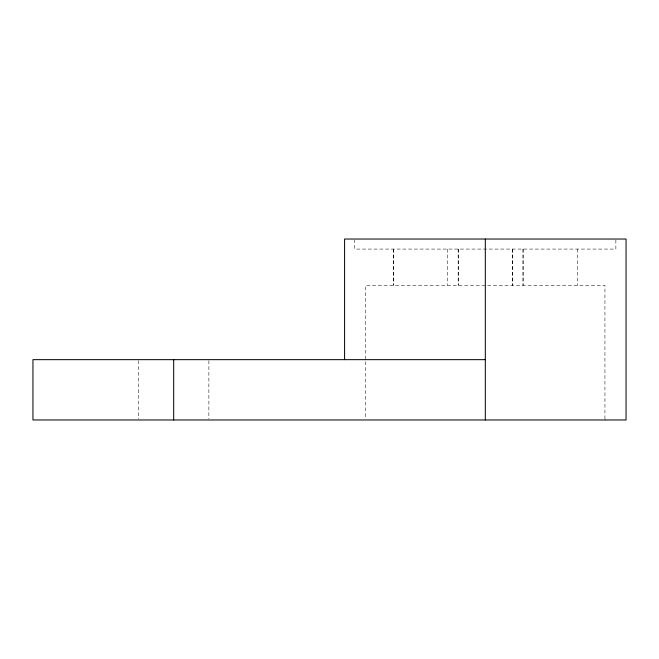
<?xml version="1.0" encoding="UTF-8"?>
<svg xmlns="http://www.w3.org/2000/svg" width="659" height="659" viewBox="0 0 659 659"><rect width="100%" height="100%" fill="white"/><g stroke="black" fill="none" stroke-linecap="round" stroke-linejoin="round"><path stroke-width="0.49" stroke-dasharray="3.29 2.47" d="M615.868 240.033L615.868 249.077L354.764 249.077L354.764 240.033M604.937 418.943L604.937 285.273L365.687 285.273L365.687 418.943M577.391 249.077L577.292 285.273M523.106 249.077L523.106 285.273M523.007 249.077L523.007 285.273M512.372 249.077L512.372 285.273M512.274 249.077L512.274 285.273M458.252 249.077L458.252 285.273M458.162 249.077L458.162 285.273M447.535 249.077L447.634 285.273M393.514 249.077L393.514 285.273M393.423 249.077L393.423 285.273M208.87 360.679L208.87 418.951M138.505 360.679L138.505 418.951"/><path stroke-width="0.99" d="M485.312 359.657L32.95 359.657L32.95 419.972L604.937 419.972M605.308 419.972L626.05 419.972L626.05 239.028L344.583 239.028L344.583 359.657M485.312 239.028L485.312 419.972M173.688 359.657L173.688 419.972"/></g></svg>
